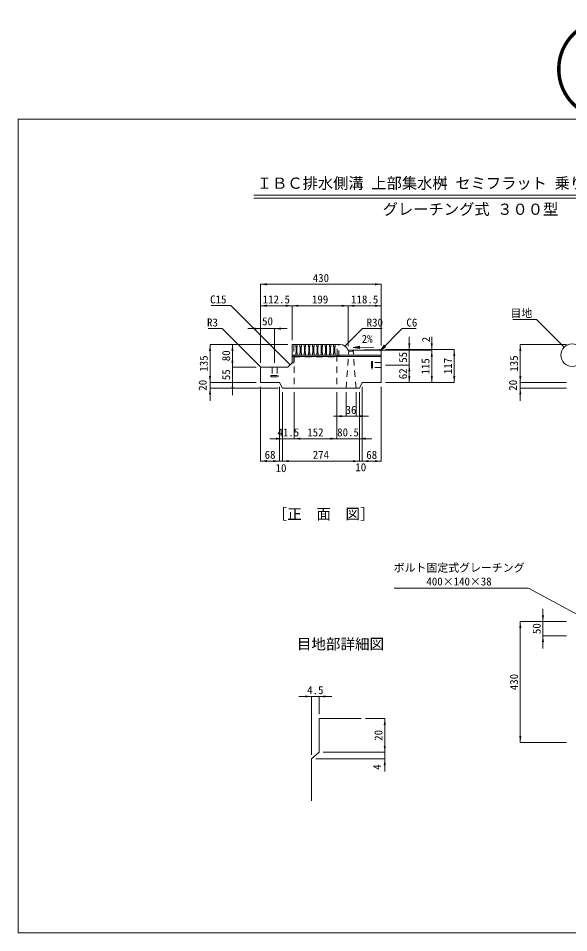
# Model space of a CAD drawing. Units: millimetres, scale not verified. Extents: x -44570 to -19804, y 69050 to 91573.
# Drawn here: x -40618 to -38657, y 71395 to 74650 of the extents above; entities that cross this region are included whole.
import ezdxf
from ezdxf.enums import TextEntityAlignment as Align

# ---------------------------------------------------------------- set-up
doc = ezdxf.new("R2010")
doc.units = ezdxf.units.MM
doc.header["$LTSCALE"] = 30
doc.linetypes.add('USER1', pattern=[1.35, 0.75, -0.6])
for name, color, linetype, lineweight in [('0_2', 7, 'Continuous', 20), ('側溝・本体', 7, 'Continuous', 20), ('寸法引出', 7, 'Continuous', 9), ('寸法線', 7, 'Continuous', 9), ('本体', 2, 'Continuous', 9), ('枠', 5, 'Continuous', 5), ('ｲﾝｻｰﾄ', 3, 'USER1', 5), ('ｸﾞﾚｰﾁﾝｸﾞ', 7, 'Continuous', 5)]:
    doc.layers.add(name, color=color, linetype=linetype, lineweight=lineweight)
doc.layers.add('補助線', color=1, linetype='Continuous')
doc.styles.add('ＭＳ ゴシック', font='')
doc.styles.get('ＭＳ ゴシック').set_extended_font_data('MS Gothic')

# ---------------------------------------------------------------- blocks, each defined once
blk = doc.blocks.new('filled_arrow')
at = {"color": 0, "linetype": 'Continuous', "lineweight": -2}
blk.add_solid([(7.5, 1.25), (0, 0), (7.5, -1.25)], dxfattribs=at)

msp = doc.modelspace()

# ---------------------------------------------------------------- hatches: boundary and pattern name
at = {"layer": '寸法引出'}
for points in [[(-39309.71, 73480.64), (-39328.27, 73467.38), (-39315.01, 73485.94)], [(-39402.82, 73482.39), (-39402.69, 73474.89), (-39425.25, 73478.25)]]:
    msp.add_hatch(color=256, dxfattribs=at).paths.add_polyline_path(points)

# ---------------------------------------------------------------- linework, layer by layer
at = {"layer": '0_2'}
for p, q in [((-39778.78, 74020.08), (-38215.88, 74020.08)), ((-39778.78, 74008.83), (-38215.7, 74008.83))]:
    msp.add_line(p, q, dxfattribs=at)
at = {"layer": '0_2', "lineweight": 9}
msp.add_line((-39325.27, 73470.44), (-39325.48, 73470.44), dxfattribs=at)
at = {"layer": '側溝・本体'}
for p, q in [((-39546.69, 72157.47), (-39546.69, 72037.47)), ((-39546.69, 72157.47), (-39396.47, 72157.47)), ((-39573.69, 72013.47), (-39546.69, 72037.47)), ((-39573.69, 71864.81), (-39573.69, 72013.47))]:
    msp.add_line(p, q, dxfattribs=at)
at = {"layer": '寸法引出'}
msp.add_line((-39425.25, 73478.25), (-39351.23, 73479.53), dxfattribs=at)
msp.add_lwpolyline([(-39650.27, 73415.94), (-39861.64, 73627.31), (-39931.31, 73627.31)], dxfattribs=at)
msp.add_lwpolyline([(-39309.71, 73480.64), (-39328.27, 73467.38), (-39315.01, 73485.94)], close=True, dxfattribs=at)
at = {"layer": '寸法引出', "lineweight": 13}
msp.add_lwpolyline([(-39402.82, 73482.39), (-39402.69, 73474.89), (-39425.25, 73478.25)], close=True, dxfattribs=at)
at = {"layer": '寸法線'}
for p, q in [((-39755.27, 73702.89), (-39325.27, 73702.89)), ((-39755.27, 73423.44), (-39755.27, 73702.89)), ((-39325.27, 73485.44), (-39325.27, 73702.89)), ((-39755.27, 73626.46), (-39642.77, 73626.46)), ((-39755.27, 73423.44), (-39755.27, 73626.46)), ((-39642.77, 73626.46), (-39443.51, 73626.46)), ((-39642.77, 73503.44), (-39642.77, 73626.46)), ((-39642.77, 73503.44), (-39642.77, 73626.46)), ((-39443.51, 73483.07), (-39443.51, 73626.46)), ((-39443.51, 73626.46), (-39325.27, 73626.46)), ((-39443.51, 73483.07), (-39443.51, 73626.46)), ((-39325.27, 73485.44), (-39325.27, 73626.46)), ((-39800.27, 73545.01), (-39660.27, 73545.01)), ((-39755.27, 73423.44), (-39755.27, 73545.01)), ((-39705.27, 73423.44), (-39705.27, 73545.01)), ((-39935.27, 73488.44), (-39935.27, 73353.44)), ((-39657.77, 73488.44), (-39935.27, 73488.44)), ((-39855.27, 73408.44), (-39855.27, 73488.44)), ((-39657.77, 73488.44), (-39855.27, 73488.44)), ((-39225.27, 73515.44), (-39225.27, 73370.44)), ((-39145.27, 73515.44), (-39145.27, 73423.07)), ((-38829.97, 73488.44), (-38829.97, 73353.44)), ((-38664.97, 73488.44), (-38829.97, 73488.44)), ((-39855.27, 73308.44), (-39855.27, 73453.44)), ((-39428.51, 73468.07), (-39145.27, 73468.07)), ((-39428.51, 73468.07), (-39145.27, 73468.07)), ((-39310.27, 73470.44), (-39065.27, 73470.44)), ((-39310.27, 73470.44), (-39145.27, 73470.44)), ((-39310.27, 73470.44), (-39225.27, 73470.44)), ((-39145.27, 73468.07), (-39145.27, 73353.44)), ((-39065.27, 73470.44), (-39065.27, 73353.44)), ((-39935.27, 73288.44), (-39935.27, 73398.44)), ((-39770.27, 73408.44), (-39855.27, 73408.44)), ((-39770.27, 73408.44), (-39855.27, 73408.44)), ((-39310.27, 73415.44), (-39225.27, 73415.44)), ((-39310.27, 73415.44), (-39225.27, 73415.44)), ((-39225.27, 73415.44), (-39225.27, 73353.44)), ((-38829.97, 73288.44), (-38829.97, 73398.44)), ((-39770.27, 73353.44), (-39935.27, 73353.44)), ((-39770.27, 73353.44), (-39935.27, 73353.44)), ((-39692.24, 73333.44), (-39935.27, 73333.44)), ((-39770.27, 73353.44), (-39855.27, 73353.44)), ((-39755.27, 73338.44), (-39755.27, 73073.63)), ((-39687.24, 73338.44), (-39687.24, 73073.63)), ((-39687.24, 73338.44), (-39687.24, 73073.63)), ((-39393.29, 73338.44), (-39393.29, 73073.44)), ((-39393.29, 73338.44), (-39393.29, 73073.44)), ((-39325.27, 73338.44), (-39325.27, 73073.44)), ((-39310.27, 73353.44), (-39065.27, 73353.44)), ((-39310.27, 73353.44), (-39145.27, 73353.44)), ((-39310.27, 73353.44), (-39225.27, 73353.44)), ((-38664.97, 73353.44), (-38829.97, 73353.44)), ((-38664.97, 73353.44), (-38829.97, 73353.44)), ((-38664.97, 73333.44), (-38829.97, 73333.44)), ((-39677.24, 73318.44), (-39677.24, 73073.63)), ((-39677.24, 73318.44), (-39677.24, 73073.44)), ((-39677.24, 73318.44), (-39677.24, 73153.44)), ((-39635.77, 73318.44), (-39635.77, 73153.44)), ((-39635.77, 73318.44), (-39635.77, 73153.44)), ((-39483.77, 73318.44), (-39483.77, 73153.44)), ((-39483.77, 73318.44), (-39483.77, 73153.44)), ((-39450.82, 73318.44), (-39450.82, 73233.44)), ((-39415.2, 73318.44), (-39415.2, 73233.44)), ((-39403.29, 73318.44), (-39403.29, 73073.44)), ((-39403.29, 73318.44), (-39403.29, 73073.44)), ((-39403.29, 73318.44), (-39403.29, 73153.44)), ((-39495.82, 73233.44), (-39370.2, 73233.44)), ((-39722.24, 73153.44), (-39590.77, 73153.44)), ((-39635.77, 73153.44), (-39483.77, 73153.44)), ((-39528.77, 73153.44), (-39358.29, 73153.44)), ((-39755.27, 73073.63), (-39687.24, 73073.63)), ((-39732.24, 73073.63), (-39632.24, 73073.63)), ((-39677.24, 73073.44), (-39403.29, 73073.44)), ((-39448.29, 73073.44), (-39348.29, 73073.44)), ((-39393.29, 73073.44), (-39325.27, 73073.44)), ((-38749.24, 72547.24), (-38749.24, 72407.24)), ((-38829.97, 72502.24), (-38829.97, 72072.24)), ((-38664.97, 72502.24), (-38829.97, 72502.24)), ((-38664.97, 72502.24), (-38749.24, 72502.24)), ((-38664.97, 72452.24), (-38749.24, 72452.24)), ((-39618.69, 72235.89), (-39501.69, 72235.89)), ((-39573.69, 72028.47), (-39573.69, 72235.89)), ((-39546.69, 72172.47), (-39546.69, 72235.89)), ((-39381.47, 72157.47), (-39312.82, 72157.47)), ((-39312.82, 72037.47), (-39312.82, 72157.47)), ((-39312.82, 71968.47), (-39312.82, 72082.47)), ((-38664.97, 72072.24), (-38829.97, 72072.24)), ((-39531.69, 72037.47), (-39312.82, 72037.47)), ((-39531.69, 72037.47), (-39312.82, 72037.47)), ((-39558.69, 72013.47), (-39312.82, 72013.47))]:
    msp.add_line(p, q, dxfattribs=at)
for points in [[(-38673.75, 73478.72), (-38772.35, 73577.32), (-38856.04, 73577.32)], [(-39754.39, 73407.56), (-39892.03, 73545.2), (-39941.91, 73545.2)], [(-39454.44, 73482.82), (-39392.25, 73545.01), (-39322.13, 73545.01)], [(-39328.27, 73467.38), (-39250.64, 73545.01), (-39200.31, 73545.01)], [(-38349.97, 72377.74), (-38801.23, 72620.95), (-39279.63, 72620.95)]]:
    msp.add_lwpolyline(points, dxfattribs=at)
msp.add_circle((-38645.47, 73450.44), 40, dxfattribs=at)
at = {"layer": '本体', "lineweight": 20}
for p, q in [((-39471.92, 73488.44), (-39642.77, 73488.44)), ((-39642.77, 73423.44), (-39642.77, 73488.44)), ((-39331.27, 73470.32), (-39443.51, 73468.07)), ((-39331.27, 73470.32), (-39325.27, 73464.44)), ((-39325.27, 73353.44), (-39325.27, 73464.44)), ((-39642.77, 73423.44), (-39657.77, 73408.44)), ((-39755.27, 73405.44), (-39755.27, 73353.44)), ((-39657.77, 73408.44), (-39752.27, 73408.44)), ((-39687.24, 73353.44), (-39755.27, 73353.44)), ((-39687.24, 73353.44), (-39677.24, 73333.44)), ((-39403.29, 73333.44), (-39677.24, 73333.44)), ((-39393.29, 73353.44), (-39403.29, 73333.44)), ((-39325.27, 73353.44), (-39393.29, 73353.44))]:
    msp.add_line(p, q, dxfattribs=at)
at = {"layer": '本体', "linetype": 'USER1'}
for p, q in [((-39450.82, 73333.44), (-39440.69, 73465.02)), ((-39443.51, 73468.07), (-39440.69, 73465.02)), ((-39440.69, 73465.02), (-39425.33, 73465.02)), ((-39422.51, 73468.07), (-39425.33, 73465.02)), ((-39415.2, 73333.44), (-39425.33, 73465.02)), ((-39635.77, 73450.44), (-39635.77, 73333.44)), ((-39483.77, 73450.44), (-39483.77, 73333.44))]:
    msp.add_line(p, q, dxfattribs=at)
at = {"layer": '本体', "color": 4, "lineweight": 5}
for p, q in [((-39642.77, 73450.44), (-39325.27, 73450.44)), ((-39642.77, 73446.44), (-39325.27, 73446.44))]:
    msp.add_line(p, q, dxfattribs=at)
at = {"layer": '本体', "lineweight": 20}
for centre, radius, start, end in [((-39471.92, 73458.44), 30, 18.7325, 90), ((-39752.27, 73405.44), 3, 90, 180)]:
    msp.add_arc(centre, radius, start, end, dxfattribs=at)
at = {"layer": '枠', "lineweight": 20}
for p, q in [((-40618.22, 74290.14), (-36418.22, 74290.14)), ((-40618.22, 71395.14), (-40618.22, 74290.14)), ((-40618.22, 71395.14), (-36418.22, 71395.14))]:
    msp.add_line(p, q, dxfattribs=at)
at = {"layer": 'ｲﾝｻｰﾄ'}
for p, q in [((-39355.9, 73428.56), (-39360.27, 73428.56)), ((-39360.27, 73428.56), (-39360.27, 73402.31)), ((-39355.9, 73428.56), (-39355.9, 73402.31)), ((-39325.27, 73424.19), (-39355.9, 73424.19)), ((-39714.02, 73408.44), (-39714.02, 73377.82)), ((-39696.52, 73408.44), (-39696.52, 73377.82)), ((-39355.9, 73402.31), (-39360.27, 73402.31)), ((-39325.27, 73406.69), (-39355.9, 73406.69)), ((-39718.4, 73377.82), (-39718.4, 73373.44)), ((-39718.4, 73377.82), (-39692.15, 73377.82)), ((-39718.4, 73373.44), (-39692.15, 73373.44)), ((-39692.15, 73377.82), (-39692.15, 73373.44))]:
    msp.add_line(p, q, dxfattribs=at)
at = {"layer": 'ｸﾞﾚｰﾁﾝｸﾞ', "linetype": 'USER1', "lineweight": 9}
for p, q in [((-39642.77, 73488.44), (-39636.77, 73488.44)), ((-39636.77, 73423.44), (-39636.77, 73488.44)), ((-39629.77, 73481.44), (-39629.77, 73488.44)), ((-39629.77, 73488.44), (-39624.77, 73488.44)), ((-39624.77, 73481.44), (-39624.77, 73488.44)), ((-39614.77, 73481.44), (-39614.77, 73488.44)), ((-39614.77, 73488.44), (-39609.77, 73488.44)), ((-39609.77, 73481.44), (-39609.77, 73488.44)), ((-39599.77, 73481.44), (-39599.77, 73488.44)), ((-39599.77, 73488.44), (-39594.77, 73488.44)), ((-39594.77, 73481.44), (-39594.77, 73488.44)), ((-39584.77, 73481.44), (-39584.77, 73488.44)), ((-39584.77, 73488.44), (-39579.77, 73488.44)), ((-39579.77, 73481.44), (-39579.77, 73488.44)), ((-39569.77, 73481.44), (-39569.77, 73488.44)), ((-39569.77, 73488.44), (-39564.77, 73488.44)), ((-39564.77, 73481.44), (-39564.77, 73488.44)), ((-39554.77, 73481.44), (-39554.77, 73488.44)), ((-39554.77, 73488.44), (-39549.77, 73488.44)), ((-39549.77, 73481.44), (-39549.77, 73488.44)), ((-39539.77, 73481.44), (-39539.77, 73488.44)), ((-39539.77, 73488.44), (-39534.77, 73488.44)), ((-39534.77, 73481.44), (-39534.77, 73488.44)), ((-39524.77, 73481.44), (-39524.77, 73488.44)), ((-39524.77, 73488.44), (-39519.77, 73488.44)), ((-39519.77, 73481.44), (-39519.77, 73488.44)), ((-39509.77, 73481.44), (-39509.77, 73488.44)), ((-39509.77, 73488.44), (-39504.77, 73488.44)), ((-39504.77, 73481.44), (-39504.77, 73488.44)), ((-39494.77, 73481.44), (-39494.77, 73488.44)), ((-39494.77, 73488.44), (-39489.77, 73488.44)), ((-39489.77, 73481.44), (-39489.77, 73488.44)), ((-39482.77, 73450.44), (-39482.77, 73488.44)), ((-39482.77, 73488.44), (-39476.77, 73488.44)), ((-39476.77, 73444.44), (-39476.77, 73488.44)), ((-39629.77, 73481.44), (-39628.77, 73480.44)), ((-39629.77, 73457.44), (-39628.77, 73458.44)), ((-39629.77, 73450.44), (-39629.77, 73457.44)), ((-39628.77, 73458.44), (-39628.77, 73480.44)), ((-39624.77, 73481.44), (-39625.77, 73480.44)), ((-39625.77, 73458.44), (-39625.77, 73480.44)), ((-39624.77, 73457.44), (-39625.77, 73458.44)), ((-39624.77, 73450.44), (-39624.77, 73457.44)), ((-39614.77, 73481.44), (-39613.77, 73480.44)), ((-39614.77, 73457.44), (-39613.77, 73458.44)), ((-39614.77, 73450.44), (-39614.77, 73457.44)), ((-39613.77, 73458.44), (-39613.77, 73480.44)), ((-39609.77, 73481.44), (-39610.77, 73480.44)), ((-39610.77, 73458.44), (-39610.77, 73480.44)), ((-39609.77, 73457.44), (-39610.77, 73458.44)), ((-39609.77, 73450.44), (-39609.77, 73457.44)), ((-39599.77, 73481.44), (-39598.77, 73480.44)), ((-39599.77, 73457.44), (-39598.77, 73458.44)), ((-39599.77, 73450.44), (-39599.77, 73457.44)), ((-39598.77, 73458.44), (-39598.77, 73480.44)), ((-39594.77, 73481.44), (-39595.77, 73480.44)), ((-39595.77, 73458.44), (-39595.77, 73480.44)), ((-39594.77, 73457.44), (-39595.77, 73458.44)), ((-39594.77, 73450.44), (-39594.77, 73457.44)), ((-39584.77, 73481.44), (-39583.77, 73480.44)), ((-39584.77, 73457.44), (-39583.77, 73458.44)), ((-39584.77, 73450.44), (-39584.77, 73457.44)), ((-39583.77, 73458.44), (-39583.77, 73480.44)), ((-39579.77, 73481.44), (-39580.77, 73480.44)), ((-39580.77, 73458.44), (-39580.77, 73480.44)), ((-39579.77, 73457.44), (-39580.77, 73458.44)), ((-39579.77, 73450.44), (-39579.77, 73457.44)), ((-39569.77, 73481.44), (-39568.77, 73480.44)), ((-39569.77, 73457.44), (-39568.77, 73458.44)), ((-39569.77, 73450.44), (-39569.77, 73457.44)), ((-39568.77, 73458.44), (-39568.77, 73480.44)), ((-39564.77, 73481.44), (-39565.77, 73480.44)), ((-39565.77, 73458.44), (-39565.77, 73480.44)), ((-39564.77, 73457.44), (-39565.77, 73458.44)), ((-39564.77, 73450.44), (-39564.77, 73457.44)), ((-39554.77, 73481.44), (-39553.77, 73480.44)), ((-39554.77, 73457.44), (-39553.77, 73458.44)), ((-39554.77, 73450.44), (-39554.77, 73457.44)), ((-39553.77, 73458.44), (-39553.77, 73480.44)), ((-39549.77, 73481.44), (-39550.77, 73480.44)), ((-39550.77, 73458.44), (-39550.77, 73480.44)), ((-39549.77, 73457.44), (-39550.77, 73458.44)), ((-39549.77, 73450.44), (-39549.77, 73457.44)), ((-39539.77, 73481.44), (-39538.77, 73480.44)), ((-39539.77, 73457.44), (-39538.77, 73458.44)), ((-39539.77, 73450.44), (-39539.77, 73457.44)), ((-39538.77, 73458.44), (-39538.77, 73480.44)), ((-39534.77, 73481.44), (-39535.77, 73480.44)), ((-39535.77, 73458.44), (-39535.77, 73480.44)), ((-39534.77, 73457.44), (-39535.77, 73458.44)), ((-39534.77, 73450.44), (-39534.77, 73457.44)), ((-39524.77, 73481.44), (-39523.77, 73480.44)), ((-39524.77, 73457.44), (-39523.77, 73458.44)), ((-39524.77, 73450.44), (-39524.77, 73457.44)), ((-39523.77, 73458.44), (-39523.77, 73480.44)), ((-39519.77, 73481.44), (-39520.77, 73480.44)), ((-39520.77, 73458.44), (-39520.77, 73480.44)), ((-39519.77, 73457.44), (-39520.77, 73458.44)), ((-39519.77, 73450.44), (-39519.77, 73457.44)), ((-39509.77, 73481.44), (-39508.77, 73480.44)), ((-39509.77, 73457.44), (-39508.77, 73458.44)), ((-39509.77, 73450.44), (-39509.77, 73457.44)), ((-39508.77, 73458.44), (-39508.77, 73480.44)), ((-39504.77, 73481.44), (-39505.77, 73480.44)), ((-39505.77, 73458.44), (-39505.77, 73480.44)), ((-39504.77, 73457.44), (-39505.77, 73458.44)), ((-39504.77, 73450.44), (-39504.77, 73457.44)), ((-39494.77, 73481.44), (-39493.77, 73480.44)), ((-39494.77, 73457.44), (-39493.77, 73458.44)), ((-39494.77, 73450.44), (-39494.77, 73457.44)), ((-39493.77, 73458.44), (-39493.77, 73480.44)), ((-39489.77, 73481.44), (-39490.77, 73480.44)), ((-39490.77, 73458.44), (-39490.77, 73480.44)), ((-39489.77, 73457.44), (-39490.77, 73458.44)), ((-39489.77, 73450.44), (-39489.77, 73457.44)), ((-39636.77, 73423.44), (-39642.77, 73423.44)), ((-39636.77, 73450.44), (-39478.77, 73450.44)), ((-39636.77, 73444.44), (-39476.77, 73444.44))]:
    msp.add_line(p, q, dxfattribs=at)

# ---------------------------------------------------------------- block references
at = {"layer": '寸法引出', "xscale": 0.2, "yscale": 0.2, "rotation": 135}
msp.add_blockref('filled_arrow', (-39650.27, 73415.94), dxfattribs=at)
at = {"layer": '寸法線', "xscale": 3, "yscale": 3}
for p in [(-39755.27, 73702.89), (-39755.27, 73626.46), (-39642.77, 73626.46), (-39443.51, 73626.46), (-39705.27, 73545.01), (-39415.2, 73233.44), (-39635.77, 73153.44), (-39635.77, 73153.44), (-39403.29, 73153.44), (-39755.27, 73073.63), (-39677.24, 73073.63), (-39677.24, 73073.44), (-39393.29, 73073.44), (-39393.29, 73073.44), (-39546.69, 72235.89)]:
    msp.add_blockref('filled_arrow', p, dxfattribs=at)
at = {"layer": '寸法線'}
for p, xscale, yscale, rotation in [((-39325.27, 73702.89), 3, 3, 180), ((-39642.77, 73626.46), 3, 3, 180), ((-39443.51, 73626.46), 3, 3, 180), ((-39325.27, 73626.46), 3, 3, 180), ((-39755.27, 73545.01), 3, 3, 180), ((-39935.27, 73488.44), 3, 3, 270), ((-39855.27, 73488.44), 3, 3, 270), ((-39225.27, 73470.44), 3, 3, 90), ((-39145.27, 73470.44), 3, 3, 90), ((-38829.97, 73488.44), 3, 3, 270), ((-39454.44, 73482.82), 0.2, 0.2, 45), ((-39328.27, 73467.38), 0.2, 0.2, 45), ((-39145.27, 73468.07), 3, 3, 270), ((-39145.27, 73468.07), 3, 3, 270), ((-39065.27, 73470.44), 3, 3, 270), ((-39855.27, 73408.44), 3, 3, 90), ((-39855.27, 73408.44), 3, 3, 90), ((-39754.39, 73407.56), 0.2, 0.2, 135), ((-39225.27, 73415.44), 3, 3, 270), ((-39225.27, 73415.44), 3, 3, 270), ((-39935.27, 73353.44), 3, 3, 90), ((-39935.27, 73353.44), 3, 3, 90), ((-39225.27, 73353.44), 3, 3, 90), ((-39145.27, 73353.44), 3, 3, 90), ((-39065.27, 73353.44), 3, 3, 90), ((-38829.97, 73353.44), 3, 3, 90), ((-38829.97, 73353.44), 3, 3, 90), ((-39935.27, 73333.44), 3, 3, 270), ((-39855.27, 73353.44), 3, 3, 270), ((-38829.97, 73333.44), 3, 3, 270), ((-39450.82, 73233.44), 3, 3, 180), ((-39677.24, 73153.44), 3, 3, 180), ((-39483.77, 73153.44), 3, 3, 180), ((-39483.77, 73153.44), 3, 3, 180), ((-39687.24, 73073.63), 3, 3, 180), ((-39687.24, 73073.63), 3, 3, 180), ((-39403.29, 73073.44), 3, 3, 180), ((-39403.29, 73073.44), 3, 3, 180), ((-39325.27, 73073.44), 3, 3, 180), ((-38749.24, 72502.24), 3, 3, 90), ((-38829.97, 72502.24), 3, 3, 270), ((-38749.24, 72452.24), 3, 3, 270), ((-39573.69, 72235.89), 3, 3, 180), ((-39312.82, 72157.47), 3, 3, 270), ((-38829.97, 72072.24), 3, 3, 90), ((-39312.82, 72037.47), 3, 3, 90), ((-39312.82, 72037.47), 3, 3, 90), ((-39312.82, 72013.47), 3, 3, 270)]:
    msp.add_blockref('filled_arrow', p, dxfattribs=dict(at, xscale=xscale, yscale=yscale, rotation=rotation))

# ---------------------------------------------------------------- texts
at = {"layer": '0_2', "style": 'ＭＳ ゴシック'}
for s, p in [('ＩＢＣ排水側溝 上部集水桝 セミフラット 乗り入れⅡ型 H=20', (-39007.29, 74062.81)), ('グレーチング式 ３００型', (-39007.29, 73970))]:
    msp.add_text(s, height=39.88, dxfattribs=at).set_placement(p, align=Align.MIDDLE_CENTER)
for s, p in [('［正\u3000面\u3000図］', (-39711.7, 72854.88)), ('目地部詳細図', (-39626.04, 72392.18))]:
    msp.add_text(s, height=37.98, dxfattribs=at).set_placement(p, align=Align.BOTTOM_LEFT)
at = {"layer": '寸法引出', "style": 'ＭＳ ゴシック'}
msp.add_text('C15', height=28.48, dxfattribs=at).set_placement((-39876.64, 73663.31), align=Align.TOP_RIGHT)
at = {"layer": '寸法線', "style": 'ＭＳ ゴシック'}
for s, p in [('430', (-39540.27, 73725.39)), ('112.5', (-39699.02, 73648.96)), ('199', (-39543.14, 73648.96)), ('118.5', (-39384.39, 73648.96)), ('50', (-39730.27, 73571.26)), ('36', (-39433.01, 73255.94)), ('41.5', (-39656.5, 73175.94)), ('152', (-39559.77, 73175.94)), ('80.5', (-39443.53, 73175.94)), ('68', (-39721.25, 73096.13)), ('274', (-39540.26, 73095.94)), ('68', (-39359.28, 73095.94)), ('10', (-39682.24, 73048.77)), ('10', (-39398.29, 73051.9)), ('4.5', (-39560.19, 72258.39))]:
    msp.add_text(s, height=28.48, dxfattribs=at).set_placement(p, align=Align.MIDDLE_CENTER)
for s, p in [('目地', (-38787.35, 73614.09)), ('R3', (-39907.03, 73581.2))]:
    msp.add_text(s, height=28.48, dxfattribs=at).set_placement(p, align=Align.TOP_RIGHT)
for s, p in [('R30', (-39377.25, 73581.01)), ('C6', (-39235.64, 73581.01))]:
    msp.add_text(s, height=28.48, dxfattribs=at).set_placement(p, align=Align.TOP_LEFT)
for s, rotation, p in [('2%', 1, (-39375.54, 73508.75)), ('2', 90, (-39165.85, 73506.05)), ('80', 90, (-39877.77, 73448.44)), ('55', 90, (-39247.77, 73442.94)), ('135', 90, (-39957.77, 73420.94)), ('115', 90, (-39167.77, 73410.76)), ('117', 90, (-39087.77, 73411.94)), ('135', 90, (-38852.47, 73420.94)), ('55', 90, (-39877.77, 73380.94)), ('62', 90, (-39247.77, 73384.44)), ('20', 90, (-39961.52, 73343.44)), ('20', 90, (-38856.22, 73343.44)), ('50', 90, (-38771.74, 72477.24)), ('430', 90, (-38852.47, 72287.24)), ('20', 90, (-39335.32, 72097.47)), ('4', 90, (-39339.85, 71984.74))]:
    msp.add_text(s, height=28.48, rotation=rotation, dxfattribs=at).set_placement(p, align=Align.MIDDLE_CENTER)
for s, p in [('ボルト固定式グレーチング', (-39281.03, 72671.15)), ('400×140×38', (-39164.48, 72622.4))]:
    msp.add_text(s, height=28.48, dxfattribs=at).set_placement(p, align=Align.BOTTOM_LEFT)
at = {"layer": '補助線', "style": 'ＭＳ ゴシック'}
msp.add_text('⑤', height=284.8, dxfattribs=at).set_placement((-38518.22, 74235.51), align=Align.BOTTOM_CENTER)

doc.saveas('drawing.dxf')
